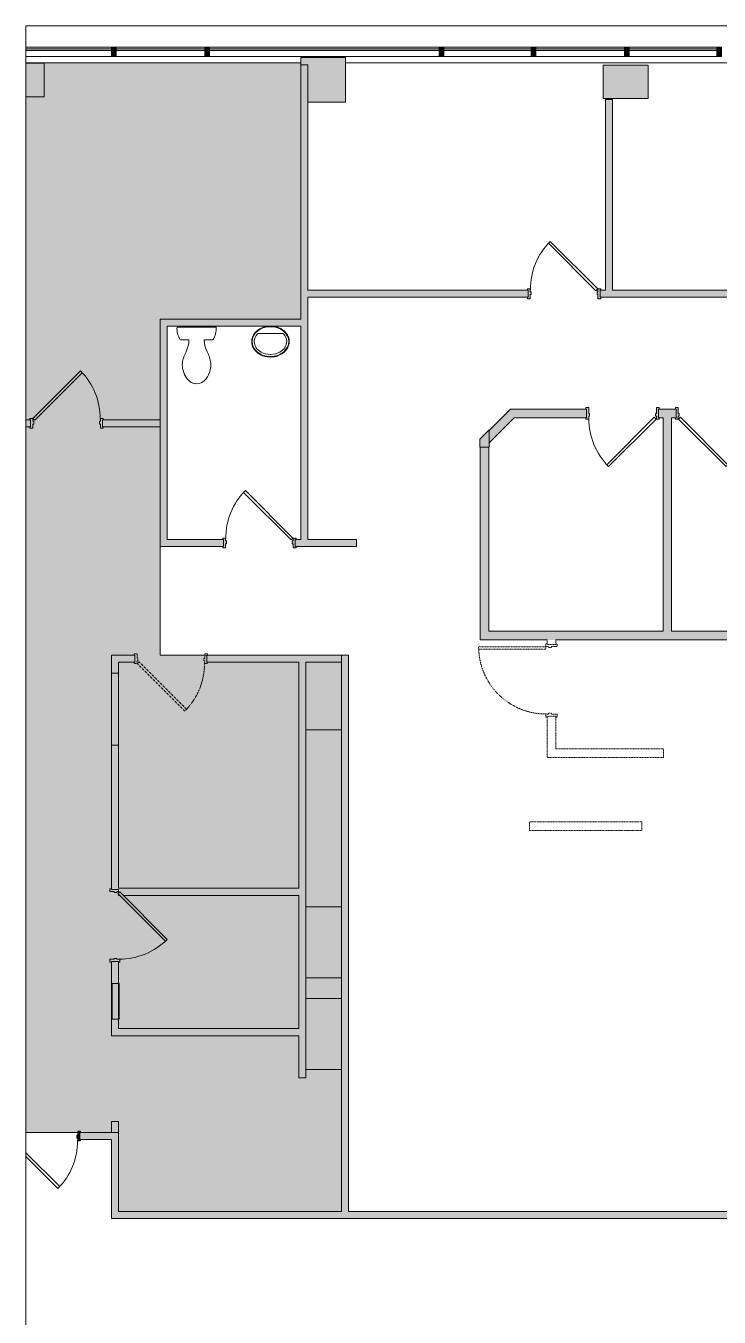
# Model space of a CAD drawing. Header units: inches. Extents: x 628 to 2949, y -226 to 2134.
# Drawn here: x 1470 to 1841, y 1442 to 2134 of the extents above; entities that cross this region are included whole.
import ezdxf

# ---------------------------------------------------------------- set-up
doc = ezdxf.new("R2010")
doc.units = ezdxf.units.IN
doc.header["$MEASUREMENT"] = 0
doc.linetypes.add('Demolished', pattern=[0.1875, 0.125, -0.0625])
for name, color, linetype, lineweight in [('A-COLS', 52, 'Continuous', 13), ('A-DETL-GENF', 92, 'Continuous', 9), ('A-DETL-MEDM', 33, 'Continuous', 20), ('A-DETL-THIN', 151, 'Continuous', 9), ('A-DOOR', 31, 'Continuous', 13), ('A-GLAZ-CURT', 52, 'Continuous', 13), ('A-GLAZ-CWMG', 51, 'Continuous', 13), ('A-WALL', 113, 'Continuous', 13), ('A-WALL-PATT', 111, 'Continuous', 13), ('I-WALL', 2, 'Continuous', 13), ('P-SANR-FIXT', 6, 'Demolished', 9)]:
    doc.layers.add(name, color=color, linetype=linetype, lineweight=lineweight)

# ---------------------------------------------------------------- blocks, each defined once
blk = doc.blocks.new('Door - Single - Solid Door-7733015-Level XX  DEMOLITION')
at = {"layer": 'A-DOOR'}
h = blk.add_hatch(color=10, dxfattribs=at)
h.paths.add_polyline_path([(23.62, 2.71), (22.12, 2.71), (22.12, 1.21), (21.62, 1.21), (21.62, -0.29), (22.12, -0.29), (22.12, -2.54), (23.62, -2.54), (23.62, -1.79), (23.24, -1.79), (23.24, 1.96), (23.62, 1.96), (23.62, 2.46)], flags=0)
h.paths.add_polyline_path([(-13.63, -0.29), (-13.63, 1.21), (-14.13, 1.21), (-14.13, 1.96), (-15.26, 1.96), (-15.26, -1.79), (-15.63, -1.79), (-15.63, -2.54), (-14.13, -2.54), (-14.13, -0.29)], flags=0)
at = {"layer": 'A-DOOR', "color": 8, "lineweight": 20}
for p, q in [((-14.01, 2.71), (11.45, 28.17)), ((11.45, 28.17), (12.42, 27.2)), ((12.42, 27.2), (-13.03, 1.74)), ((-14.13, 1.21), (-14.13, 1.96)), ((-13.63, 1.21), (-14.13, 1.21)), ((-13.03, 1.74), (-14.01, 2.71)), ((-13.63, -0.29), (-13.63, 1.21)), ((22.12, 1.21), (21.62, 1.21)), ((21.62, 1.21), (21.62, -0.29)), ((23.62, 2.71), (22.12, 2.71)), ((22.12, 2.71), (22.12, 1.21)), ((23.62, 1.96), (23.62, 2.71)), ((-15.63, -1.79), (-15.63, -2.54)), ((-15.63, -2.54), (-14.13, -2.54)), ((-14.13, -2.54), (-14.13, -0.29)), ((-14.13, -0.29), (-13.63, -0.29)), ((21.62, -0.29), (22.12, -0.29)), ((22.12, -0.29), (22.12, -2.54)), ((22.12, -2.54), (23.62, -2.54)), ((23.62, -2.54), (23.62, -1.79))]:
    blk.add_line(p, q, dxfattribs=at)
at = {"layer": 'A-DOOR', "lineweight": 9}
blk.add_arc((-14.01, 2.71), 36, 359.5, 45, dxfattribs=at)
blk = doc.blocks.new('Door - Single - Solid Door-7733018-Level XX  DEMOLITION')
at = {"layer": 'A-DOOR', "color": 250, "linetype": 'Demolished', "lineweight": 20}
for p, q in [((-15.63, 2.54), (-14.13, 2.54)), ((-15.63, 1.79), (-15.63, 2.54)), ((-14.13, 2.54), (-14.13, 0.29)), ((-14.13, 0.29), (-13.63, 0.29)), ((-13.63, 0.29), (-13.63, -1.21)), ((21.62, 0.29), (22.12, 0.29)), ((21.62, -1.21), (21.62, 0.29)), ((22.12, 2.54), (23.62, 2.54)), ((22.12, 0.29), (22.12, 2.54)), ((23.62, 2.54), (23.62, 1.79)), ((-15.63, -2.71), (-15.63, -1.96)), ((-14.13, -2.71), (-15.63, -2.71)), ((-14.13, -1.21), (-14.13, -2.71)), ((-13.63, -1.21), (-14.13, -1.21)), ((-13.03, -1.74), (-14.01, -2.71)), ((-14.01, -2.71), (11.45, -28.17)), ((12.42, -27.2), (-13.03, -1.74)), ((22.12, -1.21), (21.62, -1.21)), ((22.12, -2.71), (22.12, -1.21)), ((23.62, -2.71), (22.12, -2.71)), ((23.62, -1.96), (23.62, -2.71)), ((11.45, -28.17), (12.42, -27.2))]:
    blk.add_line(p, q, dxfattribs=at)
at = {"layer": 'A-DOOR', "color": 7, "linetype": 'Demolished', "lineweight": 9}
blk.add_arc((-14.01, -2.71), 36, 315, 0.5, dxfattribs=at)
blk = doc.blocks.new('Door - Single - Solid Door-V1-Level XX  DEMOLITION')
at = {"layer": 'A-DOOR'}
h = blk.add_hatch(color=10, dxfattribs=at)
h.paths.add_polyline_path([(23.24, -2.54), (23.62, -2.54), (23.62, -1.79), (23.24, -1.79), (23.24, 1.96), (23.62, 1.96), (23.62, 2.71), (22.12, 2.71), (22.12, 1.21), (21.62, 1.21), (21.62, -0.29), (22.12, -0.29), (22.12, -2.54)], flags=0)
h.paths.add_polyline_path([(-15.63, -2.54), (-14.13, -2.54), (-14.13, -0.29), (-13.63, -0.29), (-13.63, 1.21), (-14.13, 1.21), (-14.13, 2.71), (-15.63, 2.71), (-15.63, 1.96), (-15.26, 1.96), (-15.26, -1.79), (-15.63, -1.79)], flags=0)
at = {"layer": 'A-DOOR', "color": 8, "lineweight": 20}
for p, q in [((-14.01, 2.71), (11.45, 28.17)), ((11.45, 28.17), (12.42, 27.2)), ((12.42, 27.2), (-13.03, 1.74)), ((-15.63, 2.71), (-15.63, 1.96)), ((-14.13, 2.71), (-15.63, 2.71)), ((-14.13, 1.21), (-14.13, 2.71)), ((-13.63, 1.21), (-14.13, 1.21)), ((-13.03, 1.74), (-14.01, 2.71)), ((-13.63, -0.29), (-13.63, 1.21)), ((22.12, 1.21), (21.62, 1.21)), ((21.62, 1.21), (21.62, -0.29)), ((23.62, 2.71), (22.12, 2.71)), ((22.12, 2.71), (22.12, 1.21)), ((23.62, 1.96), (23.62, 2.71)), ((-15.63, -1.79), (-15.63, -2.54)), ((-15.63, -2.54), (-14.13, -2.54)), ((-14.13, -2.54), (-14.13, -0.29)), ((-14.13, -0.29), (-13.63, -0.29)), ((21.62, -0.29), (22.12, -0.29)), ((22.12, -0.29), (22.12, -2.54)), ((22.12, -2.54), (23.62, -2.54)), ((23.62, -2.54), (23.62, -1.79))]:
    blk.add_line(p, q, dxfattribs=at)
at = {"layer": 'A-DOOR', "lineweight": 9}
blk.add_arc((-14.01, 2.71), 36, 359.5, 45, dxfattribs=at)
blk = doc.blocks.new('Door - Single - Solid Door-7732912-Level XX  DEMOLITION')
at = {"layer": 'A-DOOR'}
h = blk.add_hatch(color=10, dxfattribs=at)
h.paths.add_polyline_path([(22.12, 2.54), (22.12, 0.29), (21.62, 0.29), (21.62, -1.21), (22.12, -1.21), (22.12, -2.71), (23.62, -2.71), (23.62, -1.96), (23.24, -1.96), (23.24, 1.79), (23.62, 1.79), (23.62, 2.54), (23.24, 2.54)], flags=0)
h.paths.add_polyline_path([(-14.68, 2.54), (-15.63, 2.54), (-15.63, 1.79), (-15.26, 1.79), (-15.26, -1.96), (-15.63, -1.96), (-15.63, -2.71), (-14.13, -2.71), (-14.13, -1.21), (-13.63, -1.21), (-13.63, 0.29), (-14.13, 0.29), (-14.13, 2.54)], flags=0)
at = {"layer": 'A-DOOR', "color": 8, "lineweight": 20}
for p, q in [((-15.63, 2.54), (-14.13, 2.54)), ((-15.63, 1.79), (-15.63, 2.54)), ((-14.13, 2.54), (-14.13, 0.29)), ((-14.13, 0.29), (-13.63, 0.29)), ((-13.63, 0.29), (-13.63, -1.21)), ((21.62, 0.29), (22.12, 0.29)), ((21.62, -1.21), (21.62, 0.29)), ((22.12, 2.54), (23.62, 2.54)), ((22.12, 0.29), (22.12, 2.54)), ((23.62, 2.54), (23.62, 1.79)), ((-15.63, -2.71), (-15.63, -1.96)), ((-14.13, -2.71), (-15.63, -2.71)), ((-14.13, -1.21), (-14.13, -2.71)), ((-13.63, -1.21), (-14.13, -1.21)), ((-13.03, -1.74), (-14.01, -2.71)), ((-14.01, -2.71), (11.45, -28.17)), ((12.42, -27.2), (-13.03, -1.74)), ((22.12, -1.21), (21.62, -1.21)), ((22.12, -2.71), (22.12, -1.21)), ((23.62, -2.71), (22.12, -2.71)), ((23.62, -1.96), (23.62, -2.71)), ((11.45, -28.17), (12.42, -27.2))]:
    blk.add_line(p, q, dxfattribs=at)
at = {"layer": 'A-DOOR', "lineweight": 9}
blk.add_arc((-14.01, -2.71), 36, 315, 0.5, dxfattribs=at)
blk = doc.blocks.new('Rectangular Column - 18_ x 24_-V3-Level XX  DEMOLITION')
at = {"layer": 'A-COLS', "lineweight": 9}
blk.add_hatch(color=7, dxfattribs=at).paths.add_polyline_path([(-2.16, 9), (-12, 9), (-12, -9), (-2.16, -9), (-2.16, -4.41)], flags=0)
at = {"layer": 'A-COLS', "color": 8, "lineweight": 20}
for p, q in [((-2.16, 9), (-12, 9)), ((-12, 9), (-12, -9)), ((-12, -9), (-2.16, -9))]:
    blk.add_line(p, q, dxfattribs=at)
blk = doc.blocks.new('System Panel - Glazed-7148732-Level XX  DEMOLITION')
at = {"layer": 'A-GLAZ-CURT', "lineweight": 9}
blk.add_hatch(color=7, dxfattribs=at).paths.add_polyline_path([(23.37, 0.75), (23.37, 1.75), (-22.49, 1.75), (-22.49, 0.75)], flags=0)
at = {"layer": 'A-GLAZ-CURT', "color": 8, "lineweight": 20}
for p, q in [((23.37, 1.75), (-22.49, 1.75)), ((-22.49, 0.75), (23.37, 0.75)), ((23.37, 0.75), (23.37, 1.75))]:
    blk.add_line(p, q, dxfattribs=at)
blk = doc.blocks.new('System Panel - Glazed-7148733-Level XX  DEMOLITION')
at = {"layer": 'A-GLAZ-CURT', "lineweight": 9}
blk.add_hatch(color=7, dxfattribs=at).paths.add_polyline_path([(23.75, 0.75), (23.75, 1.75), (-23.75, 1.75), (-23.75, 0.75)], flags=0)
at = {"layer": 'A-GLAZ-CURT', "color": 8, "lineweight": 20}
for p, q in [((23.75, 1.75), (-23.75, 1.75)), ((-23.75, 1.75), (-23.75, 0.75)), ((-23.75, 0.75), (23.75, 0.75)), ((23.75, 0.75), (23.75, 1.75))]:
    blk.add_line(p, q, dxfattribs=at)
blk = doc.blocks.new('System Panel - Glazed-7148731-Level XX  DEMOLITION')
at = {"layer": 'A-GLAZ-CURT', "lineweight": 9}
blk.add_hatch(color=7, dxfattribs=at).paths.add_polyline_path([(11.35, 0.75), (61.5, 0.75), (61.5, 1.75), (-61.5, 1.75), (-61.5, 0.75), (-8.9, 0.75)], flags=0)
at = {"layer": 'A-GLAZ-CURT', "color": 8, "lineweight": 20}
for p, q in [((61.5, 1.75), (-61.5, 1.75)), ((-61.5, 1.75), (-61.5, 0.75)), ((-61.5, 0.75), (61.5, 0.75)), ((61.5, 0.75), (61.5, 1.75))]:
    blk.add_line(p, q, dxfattribs=at)
blk = doc.blocks.new('System Panel - Glazed-V4-Level XX  DEMOLITION')
at = {"layer": 'A-GLAZ-CURT', "lineweight": 9}
blk.add_hatch(color=7, dxfattribs=at).paths.add_polyline_path([(23.375, 0.75), (23.375, 1.75), (-23.375, 1.75), (-23.375, 0.75)], flags=0)
at = {"layer": 'A-GLAZ-CURT', "color": 8, "lineweight": 20}
for p, q in [((23.375, 1.75), (-23.375, 1.75)), ((-23.375, 1.75), (-23.375, 0.75)), ((-23.375, 0.75), (23.375, 0.75)), ((23.375, 0.75), (23.375, 1.75))]:
    blk.add_line(p, q, dxfattribs=at)
blk = doc.blocks.new('System Panel - Glazed-7148729-Level XX  DEMOLITION')
at = {"layer": 'A-GLAZ-CURT', "lineweight": 9}
blk.add_hatch(color=7, dxfattribs=at).paths.add_polyline_path([(23.5, 0.75), (23.5, 1.75), (-23.5, 1.75), (-23.5, 0.75)], flags=0)
at = {"layer": 'A-GLAZ-CURT', "color": 8, "lineweight": 20}
for p, q in [((23.5, 1.75), (-23.5, 1.75)), ((-23.5, 1.75), (-23.5, 0.75)), ((-23.5, 0.75), (23.5, 0.75)), ((23.5, 0.75), (23.5, 1.75))]:
    blk.add_line(p, q, dxfattribs=at)
blk = doc.blocks.new('Rectangular Mullion - 2_5_ x 5_ rectangular-7148713-Level XX  DEMOLITION')
at = {"layer": 'A-GLAZ-CWMG', "lineweight": 9}
blk.add_hatch(color=7, dxfattribs=at).paths.add_polyline_path([(-1.25, 2.5), (1.25, 2.5), (1.25, -2.5), (-1.25, -2.5), (-1.25, -0.75)], flags=0)
at = {"layer": 'A-GLAZ-CWMG', "color": 8, "lineweight": 20}
for p, q in [((-1.25, 2.5), (1.25, 2.5)), ((-1.25, -2.5), (-1.25, 2.5)), ((1.25, 2.5), (1.25, -2.5)), ((1.25, -2.5), (-1.25, -2.5))]:
    blk.add_line(p, q, dxfattribs=at)
blk = doc.blocks.new('Rectangular Mullion - 2_5_ x 5_ rectangular-7148717-Level XX  DEMOLITION')
at = {"layer": 'A-GLAZ-CWMG', "lineweight": 9}
for p, q in [((1129.55, 2122.36), (1083.68, 2122.36)), ((1129.55, 2117.36), (1083.68, 2117.36))]:
    blk.add_line(p, q, dxfattribs=at)
blk = doc.blocks.new('Rectangular Mullion - 2_5_ x 5_ rectangular-7148718-Level XX  DEMOLITION')
at = {"layer": 'A-GLAZ-CWMG', "lineweight": 9}
for p, q in [((1179.55, 2122.36), (1132.05, 2122.36)), ((1179.55, 2117.36), (1132.05, 2117.36))]:
    blk.add_line(p, q, dxfattribs=at)
blk = doc.blocks.new('Rectangular Mullion - 2_5_ x 5_ rectangular-7148716-Level XX  DEMOLITION')
at = {"layer": 'A-GLAZ-CWMG', "lineweight": 9}
for p, q in [((1305.05, 2122.36), (1182.05, 2122.36)), ((1305.05, 2117.36), (1182.05, 2117.36))]:
    blk.add_line(p, q, dxfattribs=at)
blk = doc.blocks.new('Rectangular Mullion - 2_5_ x 5_ rectangular-V5-Level XX  DEMOLITION')
at = {"layer": 'A-GLAZ-CWMG', "lineweight": 9}
for p, q in [((1354.3, 2122.36), (1307.55, 2122.36)), ((1354.3, 2117.36), (1307.55, 2117.36))]:
    blk.add_line(p, q, dxfattribs=at)
blk = doc.blocks.new('Rectangular Mullion - 2_5_ x 5_ rectangular-7148714-Level XX  DEMOLITION')
at = {"layer": 'A-GLAZ-CWMG', "lineweight": 9}
for p, q in [((1453.8, 2122.36), (1406.8, 2122.36)), ((1453.8, 2117.36), (1406.8, 2117.36))]:
    blk.add_line(p, q, dxfattribs=at)
blk = doc.blocks.new('Door - Single - Solid Door-7733027-Level XX  DEMOLITION')
at = {"layer": 'A-DOOR'}
blk.add_hatch(color=10, dxfattribs=at).paths.add_polyline_path([(22.12, -2.71), (23.62, -2.71), (23.62, -1.96), (23.24, -1.96), (23.24, 1.79), (23.62, 1.79), (23.62, 2.54), (22.12, 2.54), (22.12, 0.29), (21.62, 0.29), (21.62, -1.21), (22.12, -1.21), (22.12, -1.96)], flags=0)
at = {"layer": 'A-DOOR', "color": 8, "lineweight": 20}
for p, q in [((21.62, 0.29), (22.12, 0.29)), ((21.62, -1.21), (21.62, 0.29)), ((22.12, 2.54), (23.62, 2.54)), ((22.12, 0.29), (22.12, 2.54)), ((23.62, 2.54), (23.62, 1.79)), ((22.12, -1.21), (21.62, -1.21)), ((22.12, -2.71), (22.12, -1.21)), ((23.62, -2.71), (22.12, -2.71)), ((23.62, -1.96), (23.62, -2.71)), ((12.42, -27.2), (-5.72, -9.05)), ((-5.72, -11), (11.45, -28.17)), ((11.45, -28.17), (12.42, -27.2))]:
    blk.add_line(p, q, dxfattribs=at)
at = {"layer": 'A-DOOR', "lineweight": 9}
blk.add_arc((-14.01, -2.71), 36, 315, 0.5, dxfattribs=at)
blk = doc.blocks.new('Door - Single - Solid Door-7732915-Level XX  DEMOLITION')
at = {"layer": 'A-DOOR'}
h = blk.add_hatch(color=10, dxfattribs=at)
h.paths.add_polyline_path([(-15.63, 3.15), (-15.63, 2.4), (-15.26, 2.4), (-15.26, -2.22), (-15.63, -2.22), (-15.63, -2.97), (-14.13, -2.97), (-14.13, 0.15), (-13.63, 0.15), (-13.63, 1.65), (-14.13, 1.65), (-14.13, 3.15), (-15.26, 3.15)], flags=0)
h.paths.add_polyline_path([(23.24, 3.15), (22.12, 3.15), (22.12, 1.65), (21.62, 1.65), (21.62, 0.15), (22.12, 0.15), (22.12, -2.97), (23.62, -2.97), (23.62, -2.22), (23.24, -2.22), (23.24, 2.4), (23.62, 2.4), (23.62, 3.15)], flags=0)
at = {"layer": 'A-DOOR', "color": 8, "lineweight": 20}
for p, q in [((-14.01, 3.15), (11.45, 28.61)), ((11.45, 28.61), (12.42, 27.63)), ((12.42, 27.63), (-13.03, 2.18)), ((-15.63, 3.15), (-15.63, 2.4)), ((-14.13, 3.15), (-15.63, 3.15)), ((-14.13, 1.65), (-14.13, 3.15)), ((-13.63, 1.65), (-14.13, 1.65)), ((-14.13, -2.97), (-14.13, 0.15)), ((-14.13, 0.15), (-13.63, 0.15)), ((-13.03, 2.18), (-14.01, 3.15)), ((-13.63, 0.15), (-13.63, 1.65)), ((22.12, 1.65), (21.62, 1.65)), ((21.62, 1.65), (21.62, 0.15)), ((21.62, 0.15), (22.12, 0.15)), ((23.62, 3.15), (22.12, 3.15)), ((22.12, 3.15), (22.12, 1.65)), ((22.12, 0.15), (22.12, -2.97)), ((23.62, 2.4), (23.62, 3.15)), ((-15.63, -2.22), (-15.63, -2.97)), ((-15.63, -2.97), (-14.13, -2.97)), ((22.12, -2.97), (23.62, -2.97)), ((23.62, -2.97), (23.62, -2.22))]:
    blk.add_line(p, q, dxfattribs=at)
at = {"layer": 'A-DOOR', "lineweight": 9}
blk.add_arc((-14.01, 3.15), 36, 359.5, 45, dxfattribs=at)
blk = doc.blocks.new('Door - Single - Solid Door-7732918-Level XX  DEMOLITION')
at = {"layer": 'A-DOOR'}
h = blk.add_hatch(color=10, dxfattribs=at)
h.paths.add_polyline_path([(-15.63, -3.15), (-14.13, -3.15), (-14.13, -1.65), (-13.63, -1.65), (-13.63, -0.15), (-14.13, -0.15), (-14.13, 2.97), (-15.63, 2.97), (-15.63, 2.22), (-15.26, 2.22), (-15.26, -2.4), (-15.63, -2.4)], flags=0)
h.paths.add_polyline_path([(22.12, -3.15), (23.62, -3.15), (23.62, -2.4), (23.24, -2.4), (23.24, 2.22), (23.62, 2.22), (23.6, 2.97), (22.12, 2.97), (22.12, -0.15), (21.62, -0.15), (21.62, -1.65), (22.12, -1.65), (22.12, -2.4)], flags=0)
at = {"layer": 'A-DOOR', "color": 8, "lineweight": 20}
for p, q in [((-15.63, 2.97), (-14.13, 2.97)), ((-15.63, 2.22), (-15.63, 2.97)), ((-14.13, 2.97), (-14.13, -0.15)), ((22.12, 2.97), (23.62, 2.97)), ((22.12, -0.15), (22.12, 2.97)), ((23.62, 2.97), (23.62, 2.22)), ((-15.63, -3.15), (-15.63, -2.4)), ((-14.13, -3.15), (-15.63, -3.15)), ((-14.13, -0.15), (-13.63, -0.15)), ((-14.13, -1.65), (-14.13, -3.15)), ((-13.63, -1.65), (-14.13, -1.65)), ((-13.03, -2.18), (-14.01, -3.15)), ((-14.01, -3.15), (11.45, -28.61)), ((-13.63, -0.15), (-13.63, -1.65)), ((12.42, -27.63), (-13.03, -2.18)), ((21.62, -0.15), (22.12, -0.15)), ((21.62, -1.65), (21.62, -0.15)), ((22.12, -1.65), (21.62, -1.65)), ((22.12, -3.15), (22.12, -1.65)), ((23.62, -3.15), (22.12, -3.15)), ((23.62, -2.4), (23.62, -3.15)), ((11.45, -28.61), (12.42, -27.63))]:
    blk.add_line(p, q, dxfattribs=at)
at = {"layer": 'A-DOOR', "lineweight": 9}
blk.add_arc((-14.01, -3.15), 36, 315, 0.5, dxfattribs=at)
blk = doc.blocks.new('Door - Single - Solid Door-7174110-Level XX  DEMOLITION')
at = {"layer": 'A-DOOR', "color": 250, "linetype": 'Demolished', "lineweight": 20}
for p, q in [((-15.63, 2.97), (-14.13, 2.97)), ((-15.63, 2.22), (-15.63, 2.97)), ((-14.13, 2.97), (-14.13, -0.15)), ((22.12, 2.97), (23.62, 2.97)), ((22.12, -0.15), (22.12, 2.97)), ((23.62, 2.97), (23.62, 2.22)), ((-15.63, -3.15), (-15.63, -2.4)), ((-14.13, -3.15), (-15.63, -3.15)), ((-14.13, -0.15), (-13.63, -0.15)), ((-14.13, -1.65), (-14.13, -3.15)), ((-13.63, -1.65), (-14.13, -1.65)), ((-12.63, -3.15), (-14.01, -3.15)), ((-14.01, -3.15), (-14.01, -39.15)), ((-13.63, -0.15), (-13.63, -1.65)), ((-12.63, -39.15), (-12.63, -3.15)), ((21.62, -0.15), (22.12, -0.15)), ((21.62, -1.65), (21.62, -0.15)), ((22.12, -1.65), (21.62, -1.65)), ((22.12, -3.15), (22.12, -1.65)), ((23.62, -3.15), (22.12, -3.15)), ((23.62, -2.4), (23.62, -3.15)), ((-14.01, -39.15), (-12.63, -39.15))]:
    blk.add_line(p, q, dxfattribs=at)
at = {"layer": 'A-DOOR', "color": 7, "linetype": 'Demolished', "lineweight": 9}
blk.add_arc((-14.01, -3.15), 36, 270, 0.5, dxfattribs=at)
blk = doc.blocks.new('P-Toilet-Floor-3D - Floor Mount-7197399-Level XX  DEMOLITION')
at = {"layer": 'P-SANR-FIXT', "linetype": 'Continuous'}
for p, q in [((10.46, -1.47), (-10.46, -1.47)), ((-8.7, -8.31), (-4.13, -8.31)), ((4.13, -8.31), (8.7, -8.31))]:
    blk.add_line(p, q, dxfattribs=at)
for centre, radius, start, end in [((0.69, -2.25), 11.19, 176.00116, 212.85269), ((-0.69, -2.25), 11.19, 327.14731, 3.99884), ((-17.85, -8.46), 13.72, 332.99968, 0.60885), ((17.85, -8.46), 13.72, 179.39115, 207.00032), ((9.41, -22.94), 17.16, 151.23973, 172.78673), ((-9.41, -22.94), 17.16, 7.21327, 28.76027), ((0.88, -21.86), 8.56, 172.78673, 198.89364), ((2.68, -22.72), 10.08, 190.91567, 219.93192), ((-2.68, -22.72), 10.08, 320.06808, 349.08433), ((-0.88, -21.86), 8.56, 341.10636, 7.21327), ((0.18, -25.42), 6.45, 215.83775, 268.40306), ((-0.18, -25.42), 6.45, 271.59694, 324.16225)]:
    blk.add_arc(centre, radius, start, end, dxfattribs=at)
blk = doc.blocks.new('P-Lavatory-Circular - LAVATORY-V8-Level XX  DEMOLITION')
at = {"layer": 'P-SANR-FIXT', "linetype": 'Continuous'}
for p, q in [((-6.55, 4.28), (-6.11, 4.28)), ((-6.11, 4.28), (-6.55, 4.28)), ((-6.11, 4.28), (-4.65, 4.27)), ((-4.65, 4.27), (-6.11, 4.28)), ((-4.65, 4.27), (-3.38, 4.27)), ((-3.38, 4.27), (-4.65, 4.27)), ((-3.38, 4.27), (-2.55, 4.27)), ((-2.55, 4.27), (-3.38, 4.27)), ((-2.55, 4.27), (0.05, 4.27)), ((0.05, 4.27), (-2.55, 4.27)), ((0.05, 4.27), (1.38, 4.27)), ((1.38, 4.27), (0.05, 4.27)), ((1.38, 4.27), (2.13, 4.27)), ((2.13, 4.27), (1.38, 4.27)), ((2.13, 4.27), (3.6, 4.27)), ((3.6, 4.27), (2.13, 4.27)), ((3.6, 4.27), (4.3, 4.27)), ((4.3, 4.27), (3.6, 4.27)), ((4.3, 4.27), (4.92, 4.27)), ((4.92, 4.27), (4.3, 4.27)), ((4.92, 4.27), (5.55, 4.28)), ((5.55, 4.28), (4.92, 4.27)), ((5.55, 4.28), (5.64, 4.28)), ((5.64, 4.28), (5.55, 4.28)), ((5.64, 4.28), (5.69, 4.28)), ((5.69, 4.28), (5.64, 4.28)), ((5.69, 4.28), (6.3, 4.28)), ((6.3, 4.28), (5.69, 4.28)), ((6.3, 4.28), (6.45, 4.28)), ((6.45, 4.28), (6.3, 4.28)), ((6.45, 4.28), (6.55, 4.28)), ((6.55, 4.28), (6.45, 4.28)), ((0.13, -6.89), (-0.13, -6.89)), ((-0.13, -6.89), (0.13, -6.89))]:
    blk.add_line(p, q, dxfattribs=at)
for centre, radius, start, end in [((-2.73, -0.08), 5.97, 135.09827, 178.30656), ((-2.73, -0.08), 5.97, 135.09807, 178.30671), ((-2.24, 0.23), 6.45, 181.27446, 245.20652), ((-2.24, 0.23), 6.45, 181.2743, 245.20662), ((-6.56, 3.68), 0.604, 89.78568, 131.77689), ((-6.56, 3.68), 0.604, 89.78712, 131.7784), ((2.24, 0.23), 6.45, 294.79348, 358.72554), ((2.24, 0.23), 6.45, 294.79348, 358.72555), ((6.56, 3.68), 0.604, 48.22311, 90.21432), ((6.56, 3.68), 0.604, 48.22306, 90.2145), ((2.73, -0.08), 5.97, 1.69344, 44.90173), ((2.73, -0.08), 5.97, 1.69343, 44.90173), ((-0.13, 2.98), 9.86, 240.71504, 269.98694), ((-0.13, 2.98), 9.86, 240.71498, 269.98698), ((0.13, 2.98), 9.86, 270.01306, 299.28496), ((0.13, 2.98), 9.86, 270.01306, 299.28496)]:
    blk.add_arc(centre, radius, start, end, dxfattribs=at)
blk.add_ellipse((0, 0), major_axis=(9.81, 0), ratio=0.814875, dxfattribs=at)
for points in [[(10.06, 0), (10.06, 0.3), (10.02, 0.87), (9.89, 1.58), (9.72, 2.14), (9.57, 2.56), (9.4, 2.96), (9.2, 3.36), (8.97, 3.75), (8.72, 4.13), (8.44, 4.5), (8.14, 4.86), (7.82, 5.2), (7.48, 5.53), (7.12, 5.84), (6.74, 6.14), (6.34, 6.42), (5.92, 6.68), (5.48, 6.93), (5.03, 7.15), (4.57, 7.36), (4.09, 7.55), (3.61, 7.71), (3.11, 7.86), (2.61, 7.98), (2.09, 8.08), (1.57, 8.16), (1.05, 8.22), (0.53, 8.25), (0, 8.26), (-0.53, 8.25), (-1.03, 8.22), (-1.51, 8.17), (-2.11, 8.08), (-2.72, 7.96), (-3.3, 7.8), (-3.87, 7.63), (-4.58, 7.37), (-5.37, 7), (-6.01, 6.63), (-6.49, 6.32), (-6.95, 5.98), (-7.49, 5.53), (-7.98, 5.04), (-8.33, 4.64), (-8.67, 4.21), (-9.04, 3.66), (-9.41, 2.97), (-9.7, 2.24), (-9.91, 1.51), (-10.03, 0.77), (-10.06, 0.26), (-10.06, 0)], [(-10.06, 0), (-10.06, -0.29), (-10.02, -0.87), (-9.89, -1.57), (-9.72, -2.13), (-9.57, -2.55), (-9.4, -2.96), (-9.2, -3.35), (-8.97, -3.74), (-8.72, -4.12), (-8.44, -4.49), (-8.14, -4.85), (-7.82, -5.19), (-7.48, -5.52), (-7.12, -5.84), (-6.74, -6.13), (-6.34, -6.41), (-5.92, -6.68), (-5.48, -6.92), (-5.03, -7.15), (-4.57, -7.35), (-4.09, -7.54), (-3.61, -7.71), (-3.11, -7.85), (-2.61, -7.97), (-2.09, -8.07), (-1.57, -8.15), (-1.05, -8.21), (-0.53, -8.24), (0, -8.25), (0.53, -8.24), (1.03, -8.21), (1.51, -8.16), (2.12, -8.07), (2.72, -7.95), (3.3, -7.8), (3.87, -7.62), (4.58, -7.36), (5.37, -6.99), (6.01, -6.62), (6.49, -6.31), (6.95, -5.98), (7.49, -5.53), (7.98, -5.04), (8.33, -4.63), (8.67, -4.2), (9.04, -3.65), (9.41, -2.96), (9.7, -2.24), (9.91, -1.5), (10.03, -0.76), (10.06, -0.25), (10.06, 0)]]:
    blk.add_open_spline(points, degree=3, knots=[0, 0, 0, 0, 0.033333, 0.066667, 0.083333, 0.1, 0.116667, 0.133333, 0.15, 0.166667, 0.183333, 0.2, 0.216667, 0.233333, 0.25, 0.266667, 0.283333, 0.3, 0.316667, 0.333333, 0.35, 0.366667, 0.383333, 0.4, 0.416667, 0.433333, 0.45, 0.466667, 0.483333, 0.5, 0.516667, 0.533333, 0.547917, 0.5625, 0.591667, 0.60625, 0.620833, 0.65, 0.679167, 0.708333, 0.722917, 0.7375, 0.766667, 0.795833, 0.810417, 0.825, 0.854167, 0.883333, 0.9125, 0.941667, 0.970833, 1, 1, 1, 1], dxfattribs=at)
blk = doc.blocks.new('Break Line1 - Break Line 2-7655819-Level XX  DEMOLITION')
at = {"layer": 'A-DETL-MEDM'}
blk.add_line((1.5, 0), (1199.4, 0), dxfattribs=at)

msp = doc.modelspace()

# ---------------------------------------------------------------- hatches: boundary and pattern name
at = {"layer": 'A-COLS'}
msp.add_hatch(color=250, dxfattribs=at).paths.add_polyline_path([(1802.85, 2094.86), (1802.85, 2112.86), (1778.85, 2112.86), (1778.85, 2094.86)], flags=0)
at = {"layer": 'A-DETL-GENF'}
h = msp.add_hatch(color=9, dxfattribs=at)
h.paths.add_polyline_path([(1622.23, 1499.04), (1638.55, 1499.04), (1638.55, 1575.02), (1619.49, 1575.02), (1619.49, 1570.5), (1615.74, 1570.5), (1615.74, 1593.15), (1515.37, 1593.15), (1515.37, 1632.54), (1514.62, 1632.54), (1514.62, 1634.04), (1516.87, 1634.04), (1516.87, 1634.54), (1518.37, 1634.54), (1518.37, 1634.04), (1519.87, 1634.04), (1519.87, 1632.54), (1519.12, 1632.54), (1519.14, 1621.02), (1519.62, 1621.02), (1519.62, 1602.02), (1519.12, 1602.02), (1519.14, 1596.9), (1615.74, 1596.9), (1615.74, 1668.29), (1521.74, 1668.29), (1519.87, 1670.17), (1519.12, 1669.42), (1519.12, 1670.29), (1518.37, 1670.29), (1518.37, 1669.79), (1516.87, 1669.79), (1516.87, 1670.29), (1514.62, 1670.29), (1514.62, 1671.79), (1515.37, 1671.79), (1515.37, 1748.74), (1519.12, 1748.74), (1519.14, 1672.04), (1615.74, 1672.04), (1615.74, 1793.11), (1566.49, 1793.11), (1566.49, 1796.86), (1541.52, 1796.86), (1541.52, 1919.11), (1511.02, 1919.11), (1511.02, 1918.36), (1509.52, 1918.36), (1509.52, 1920.61), (1509.02, 1920.61), (1509.02, 1922.11), (1509.52, 1922.11), (1509.52, 1923.61), (1511.02, 1923.61), (1511.02, 1922.86), (1541.52, 1922.86), (1541.52, 1976.84), (1616.77, 1976.84), (1616.77, 2113.98), (1469.55, 2113.98), (1469.55, 2113.92), (1479.39, 2113.92), (1479.39, 2095.92), (1469.55, 2095.92), (1469.55, 1922.86), (1471.77, 1922.86), (1471.77, 1923.61), (1473.27, 1923.61), (1473.27, 1922.11), (1473.77, 1922.11), (1473.77, 1920.61), (1473.27, 1920.61), (1473.27, 1918.36), (1471.77, 1918.36), (1471.77, 1919.11), (1469.55, 1919.11), (1469.55, 1541.3), (1497.39, 1541.3), (1497.39, 1542.05), (1498.89, 1542.05), (1498.89, 1541.3), (1515.39, 1541.3), (1515.39, 1547.15), (1519.14, 1547.15), (1519.14, 1499.04), (1619.49, 1499.04)], flags=0)
h.paths.add_polyline_path([(1619.49, 1613.02), (1638.55, 1613.02), (1638.55, 1624.17), (1619.49, 1624.17)], flags=0)
h.paths.add_polyline_path([(1619.49, 1662.17), (1638.55, 1662.17), (1638.55, 1756.99), (1619.49, 1756.99), (1619.49, 1668.29)], flags=0)
h.paths.add_polyline_path([(1519.12, 1668.29), (1519.14, 1668.94), (1519.8, 1668.29), (1519.14, 1668.29)], flags=0)
h.paths.add_polyline_path([(1519.12, 1787.24), (1515.37, 1787.24), (1515.37, 1796.86), (1527.99, 1796.86), (1527.99, 1793.11), (1519.12, 1793.11), (1519.12, 1792.11)], flags=0)
msp.add_hatch(color=7, dxfattribs=at).paths.add_polyline_path([(1717.36, 1908.2), (1717.7, 1908.2), (1717.7, 1917.6), (1712.65, 1912.56), (1712.65, 1908.2), (1712.84, 1908.2)], flags=0)
at = {"layer": 'A-WALL'}
for points in [[(1640.77, 2092.92), (1640.77, 2116.92), (1616.77, 2116.92), (1616.77, 2112.92), (1620.52, 2112.92), (1620.52, 2092.92)], [(1638.55, 1756.99), (1638.55, 1793.11), (1619.49, 1793.11), (1619.49, 1756.99)], [(1638.55, 1624.17), (1638.55, 1662.17), (1619.49, 1662.17), (1619.49, 1624.17)], [(1638.55, 1575.02), (1638.55, 1613.02), (1619.49, 1613.02), (1619.49, 1575.02)]]:
    msp.add_hatch(color=250, dxfattribs=at).paths.add_polyline_path(points, flags=0)
at = {"layer": 'A-WALL-PATT', "lineweight": 9}
for points in [[(1620.52, 1858.84), (1620.52, 2112.92), (1616.77, 2112.92), (1616.77, 1858.84)], [(1783.73, 1992.24), (1783.73, 2094.42), (1779.98, 2094.42), (1779.98, 1992.24)], [(1541.52, 1855.09), (1545.27, 1855.09), (1545.27, 1976.84), (1541.52, 1976.84), (1541.52, 1858.84)], [(1616.77, 1973.09), (1616.77, 1976.84), (1545.27, 1976.84), (1545.27, 1973.09), (1599.91, 1973.09)], [(1717.7, 1910.66), (1735.7, 1928.67), (1729.16, 1928.67), (1717.7, 1917.21), (1717.7, 1911.61)], [(1815.46, 1809.7), (1815.46, 1924.05), (1810.84, 1924.05), (1810.84, 1809.7)], [(1712.84, 1809.7), (1717.46, 1809.7), (1717.46, 1908.2), (1712.84, 1908.2), (1712.84, 1811.11)], [(1888.78, 1805.08), (1910.81, 1805.08), (1910.81, 1809.7), (1712.84, 1809.7), (1712.84, 1805.08), (1844.71, 1805.08)], [(1619.49, 1570.5), (1619.49, 1793.11), (1615.74, 1793.11), (1615.74, 1570.5)], [(1642.3, 1499.04), (1642.3, 1796.86), (1638.55, 1796.86), (1638.55, 1499.04)], [(1519.62, 1602.02), (1519.62, 1621.02), (1519.12, 1621.02), (1519.12, 1602.02)], [(1615.74, 1593.15), (1615.74, 1596.9), (1519.12, 1596.9), (1519.12, 1593.15), (1550.95, 1593.15)], [(1515.39, 1495.29), (1519.14, 1495.29), (1519.14, 1547.15), (1515.39, 1547.15), (1515.39, 1499.04)], [(1515.39, 1537.55), (1515.39, 1541.3), (1498.52, 1541.3), (1498.52, 1537.55)]]:
    msp.add_hatch(color=7, dxfattribs=at).paths.add_polyline_path(points, flags=0)
h = msp.add_hatch(color=7, dxfattribs=at)
h.paths.add_polyline_path([(1900.98, 1988.49), (1901.64, 1988.49), (1901.64, 1992.24), (1892.85, 1992.24), (1892.85, 1988.49), (1897.23, 1988.49)], flags=0)
h.paths.add_polyline_path([(1779.98, 1988.49), (1854.35, 1988.49), (1854.35, 1992.24), (1777.1, 1992.24), (1777.1, 1988.49)], flags=0)
h.paths.add_polyline_path([(1648.87, 1988.49), (1738.6, 1988.49), (1738.6, 1992.24), (1620.52, 1992.24), (1620.52, 1988.49)], flags=0)
h = msp.add_hatch(color=7, dxfattribs=at)
h.paths.add_polyline_path([(1541.52, 1919.11), (1541.52, 1922.86), (1510.64, 1922.86), (1510.64, 1919.11)], flags=0)
h.paths.add_polyline_path([(1472.14, 1919.11), (1472.14, 1922.86), (1469.55, 1922.86), (1469.55, 1919.11)], flags=0)
h = msp.add_hatch(color=7, dxfattribs=at)
h.paths.add_polyline_path([(1856.4, 1924.05), (1915.43, 1924.05), (1915.43, 1928.67), (1856.4, 1928.67), (1856.4, 1926)], flags=0)
h.paths.add_polyline_path([(1808.4, 1924.05), (1817.9, 1924.05), (1817.9, 1928.67), (1808.4, 1928.67), (1808.4, 1926)], flags=0)
h.paths.add_polyline_path([(1731.08, 1924.05), (1769.9, 1924.05), (1769.9, 1928.67), (1735.7, 1928.67), (1733.03, 1926)], flags=0)
h = msp.add_hatch(color=7, dxfattribs=at)
h.paths.add_polyline_path([(1620.52, 1855.09), (1646.64, 1855.09), (1646.64, 1858.84), (1613.89, 1858.84), (1613.89, 1855.09), (1616.77, 1855.09)], flags=0)
h.paths.add_polyline_path([(1550.95, 1855.09), (1575.39, 1855.09), (1575.39, 1858.84), (1545.27, 1858.84), (1545.27, 1855.09)], flags=0)
h = msp.add_hatch(color=7, dxfattribs=at)
h.paths.add_polyline_path([(1527.99, 1793.11), (1527.99, 1796.86), (1515.37, 1796.86), (1515.37, 1793.11), (1519.12, 1793.11)], flags=0)
h.paths.add_polyline_path([(1615.74, 1793.11), (1638.55, 1793.11), (1638.55, 1796.86), (1566.49, 1796.86), (1566.49, 1793.11)], flags=0)
h = msp.add_hatch(color=7, dxfattribs=at)
h.paths.add_polyline_path([(1515.37, 1593.15), (1519.12, 1593.15), (1519.12, 1632.92), (1515.37, 1632.92)], flags=0)
h.paths.add_polyline_path([(1516.87, 1671.42), (1519.12, 1671.42), (1519.12, 1748.74), (1515.37, 1748.74), (1515.37, 1671.42)], flags=0)
h.paths.add_polyline_path([(1519.12, 1787.24), (1519.12, 1793.11), (1515.37, 1793.11), (1515.37, 1787.24)], flags=0)
h = msp.add_hatch(color=7, dxfattribs=at)
h.paths.add_polyline_path([(1615.74, 1668.29), (1615.74, 1672.04), (1519.12, 1672.04), (1519.12, 1669.42), (1519.87, 1670.17), (1521.74, 1668.29), (1550.95, 1668.29)], flags=0)
h.paths.add_polyline_path([(1519.8, 1668.29), (1519.12, 1668.97), (1519.12, 1668.29)], flags=0)
h = msp.add_hatch(color=7, dxfattribs=at)
h.paths.add_polyline_path([(1901.17, 1495.29), (1901.17, 1499.04), (1519.14, 1499.04), (1519.14, 1495.29), (1859.27, 1495.29)], flags=0)
h.paths.add_polyline_path([(1942.12, 1495.29), (1942.12, 1499.04), (1939.67, 1499.04), (1939.67, 1495.29)], flags=0)

# ---------------------------------------------------------------- linework, layer by layer
at = {"layer": 'A-COLS', "color": 8, "lineweight": 20}
for p, q in [((1802.85, 2112.86), (1778.85, 2112.86)), ((1778.85, 2112.86), (1778.85, 2094.86)), ((1802.85, 2094.86), (1802.85, 2112.86)), ((1778.85, 2094.86), (1802.85, 2094.86))]:
    msp.add_line(p, q, dxfattribs=at)
at = {"layer": 'A-DETL-THIN'}
for p, q in [((1616.77, 2113.98), (1469.55, 2113.98)), ((1616.77, 1976.84), (1616.77, 2113.98)), ((1541.52, 1796.86), (1541.52, 1976.84)), ((1541.52, 1976.84), (1616.77, 1976.84)), ((1717.7, 1917.6), (1712.65, 1912.56)), ((1717.7, 1908.2), (1717.7, 1917.6)), ((1712.65, 1912.56), (1712.65, 1908.2)), ((1712.65, 1908.2), (1717.7, 1908.2)), ((1638.55, 1796.86), (1541.52, 1796.86)), ((1638.55, 1499.04), (1638.55, 1796.86)), ((1469.55, 1541.3), (1519.14, 1541.3)), ((1519.14, 1541.3), (1519.14, 1499.04)), ((1519.14, 1499.04), (1638.55, 1499.04))]:
    msp.add_line(p, q, dxfattribs=at)
at = {"layer": 'A-WALL', "lineweight": 9}
for p, q in [((1469.55, 2133.85), (2589.17, 2133.85)), ((1616.77, 2113.98), (1469.55, 2113.98)), ((1616.77, 2112.92), (1620.52, 2112.92)), ((1620.52, 2112.92), (1620.52, 2092.92)), ((1940.64, 2113.98), (1640.77, 2113.98)), ((1638.55, 1793.11), (1619.49, 1793.11)), ((1619.49, 1793.11), (1619.49, 1756.99)), ((1638.55, 1756.99), (1638.55, 1793.11)), ((1619.49, 1662.17), (1619.49, 1624.17)), ((1638.55, 1624.17), (1638.55, 1662.17)), ((1619.49, 1613.02), (1619.49, 1575.02)), ((1638.55, 1575.02), (1638.55, 1613.02))]:
    msp.add_line(p, q, dxfattribs=at)
at = {"layer": 'A-WALL', "color": 8, "lineweight": 20}
for p, q in [((1640.77, 2116.92), (1616.77, 2116.92)), ((1616.77, 2116.92), (1616.77, 2112.92)), ((1640.77, 2092.92), (1640.77, 2116.92)), ((1620.52, 2092.92), (1640.77, 2092.92)), ((1729.16, 1928.67), (1717.7, 1917.21)), ((1717.7, 1910.66), (1731.08, 1924.05)), ((1769.9, 1928.67), (1729.16, 1928.67)), ((1731.08, 1924.05), (1769.9, 1924.05)), ((1769.9, 1924.05), (1769.9, 1928.67)), ((1817.9, 1928.67), (1808.4, 1928.67)), ((1808.4, 1928.67), (1808.4, 1924.05)), ((1808.4, 1924.05), (1810.84, 1924.05)), ((1810.84, 1924.05), (1810.84, 1809.7)), ((1815.46, 1924.05), (1817.9, 1924.05)), ((1815.46, 1809.7), (1815.46, 1924.05)), ((1817.9, 1924.05), (1817.9, 1928.67)), ((1712.84, 1908.2), (1712.84, 1805.08)), ((1717.46, 1809.7), (1717.46, 1908.2)), ((1712.84, 1805.08), (1748.84, 1805.08)), ((1810.84, 1809.7), (1717.46, 1809.7)), ((1753.46, 1805.08), (1888.78, 1805.08)), ((1910.81, 1809.7), (1815.46, 1809.7)), ((1619.49, 1756.99), (1638.55, 1756.99)), ((1638.55, 1662.17), (1619.49, 1662.17)), ((1619.49, 1624.17), (1638.55, 1624.17)), ((1638.55, 1613.02), (1619.49, 1613.02)), ((1619.49, 1575.02), (1638.55, 1575.02))]:
    msp.add_line(p, q, dxfattribs=at)
at = {"layer": 'A-WALL', "color": 250, "linetype": 'Demolished', "lineweight": 20}
for p, q in [((1748.84, 1805.08), (1748.84, 1802.64)), ((1753.46, 1802.64), (1753.46, 1805.08)), ((1748.84, 1802.64), (1753.46, 1802.64)), ((1753.46, 1764.14), (1748.84, 1764.14)), ((1748.84, 1764.14), (1748.84, 1742.08)), ((1753.46, 1746.7), (1753.46, 1764.14)), ((1811.15, 1746.7), (1753.46, 1746.7)), ((1811.15, 1742.08), (1811.15, 1746.7)), ((1748.84, 1742.08), (1811.15, 1742.08)), ((1799.41, 1707.63), (1739.41, 1707.63)), ((1739.41, 1707.63), (1739.41, 1703.01)), ((1739.41, 1703.01), (1799.41, 1703.01)), ((1799.41, 1703.01), (1799.41, 1707.63))]:
    msp.add_line(p, q, dxfattribs=at)
at = {"layer": 'I-WALL', "color": 8, "lineweight": 20}
for p, q in [((1616.77, 2112.92), (1616.77, 1976.84)), ((1620.52, 1992.24), (1620.52, 2092.92)), ((1779.98, 2094.42), (1779.98, 1992.24)), ((1783.73, 2094.42), (1779.98, 2094.42)), ((1783.73, 1992.24), (1783.73, 2094.42)), ((1738.6, 1992.24), (1620.52, 1992.24)), ((1738.6, 1988.49), (1738.6, 1992.24)), ((1779.98, 1992.24), (1777.1, 1992.24)), ((1777.1, 1992.24), (1777.1, 1988.49)), ((1854.35, 1992.24), (1783.73, 1992.24)), ((1620.52, 1988.49), (1738.6, 1988.49)), ((1620.52, 1858.84), (1620.52, 1988.49)), ((1777.1, 1988.49), (1854.35, 1988.49)), ((1541.52, 1976.84), (1541.52, 1922.86)), ((1616.77, 1976.84), (1541.52, 1976.84)), ((1545.27, 1858.84), (1545.27, 1973.09)), ((1545.27, 1973.09), (1616.77, 1973.09)), ((1616.77, 1973.09), (1616.77, 1858.84)), ((1472.14, 1922.86), (1469.55, 1922.86)), ((1472.14, 1919.11), (1472.14, 1922.86)), ((1541.52, 1922.86), (1510.64, 1922.86)), ((1510.64, 1922.86), (1510.64, 1919.11)), ((1469.55, 1919.11), (1472.14, 1919.11)), ((1510.64, 1919.11), (1541.52, 1919.11)), ((1541.52, 1919.11), (1541.52, 1855.09)), ((1541.52, 1855.09), (1575.39, 1855.09)), ((1575.39, 1858.84), (1545.27, 1858.84)), ((1575.39, 1855.09), (1575.39, 1858.84)), ((1616.77, 1858.84), (1613.89, 1858.84)), ((1613.89, 1858.84), (1613.89, 1855.09)), ((1613.89, 1855.09), (1646.64, 1855.09)), ((1646.64, 1858.84), (1620.52, 1858.84)), ((1646.64, 1855.09), (1646.64, 1858.84)), ((1527.99, 1796.86), (1515.37, 1796.86)), ((1515.37, 1796.86), (1515.37, 1671.42)), ((1519.12, 1793.11), (1527.99, 1793.11)), ((1519.12, 1672.04), (1519.12, 1793.11)), ((1527.99, 1793.11), (1527.99, 1796.86)), ((1642.3, 1796.86), (1566.49, 1796.86)), ((1566.49, 1796.86), (1566.49, 1793.11)), ((1566.49, 1793.11), (1615.74, 1793.11)), ((1615.74, 1793.11), (1615.74, 1672.04)), ((1642.3, 1499.04), (1642.3, 1796.86)), ((1619.49, 1662.17), (1619.49, 1756.99)), ((1638.55, 1756.99), (1638.55, 1662.17)), ((1515.37, 1671.42), (1519.12, 1671.42)), ((1615.74, 1672.04), (1519.12, 1672.04)), ((1519.12, 1671.42), (1519.12, 1669.42)), ((1519.12, 1668.97), (1519.12, 1668.29)), ((1519.12, 1668.29), (1519.8, 1668.29)), ((1521.74, 1668.29), (1615.74, 1668.29)), ((1615.74, 1668.29), (1615.74, 1596.9)), ((1515.37, 1632.92), (1515.37, 1593.15)), ((1519.12, 1632.92), (1515.37, 1632.92)), ((1519.12, 1596.9), (1519.12, 1632.92)), ((1519.62, 1621.02), (1515.87, 1621.02)), ((1515.87, 1621.02), (1515.87, 1602.02)), ((1519.62, 1602.02), (1519.62, 1621.02)), ((1619.49, 1613.02), (1619.49, 1624.17)), ((1638.55, 1624.17), (1638.55, 1613.02)), ((1515.87, 1602.02), (1519.62, 1602.02)), ((1515.37, 1593.15), (1615.74, 1593.15)), ((1615.74, 1596.9), (1519.12, 1596.9)), ((1615.74, 1593.15), (1615.74, 1570.5)), ((1615.74, 1570.5), (1619.49, 1570.5)), ((1619.49, 1570.5), (1619.49, 1575.02)), ((1638.55, 1575.02), (1638.55, 1499.04)), ((1515.39, 1547.15), (1515.39, 1541.3)), ((1519.14, 1547.15), (1515.39, 1547.15)), ((1519.14, 1499.04), (1519.14, 1547.15)), ((1515.39, 1541.3), (1498.52, 1541.3)), ((1498.52, 1541.3), (1498.52, 1537.55)), ((1498.52, 1537.55), (1515.39, 1537.55)), ((1515.39, 1537.55), (1515.39, 1495.29)), ((1515.39, 1495.29), (1942.12, 1495.29)), ((1638.55, 1499.04), (1519.14, 1499.04)), ((1945.87, 1499.04), (1642.3, 1499.04))]:
    msp.add_line(p, q, dxfattribs=at)
at = {"layer": 'I-WALL', "lineweight": 9}
for p, q in [((1515.37, 1787.24), (1519.12, 1787.24)), ((1519.12, 1748.74), (1515.37, 1748.74))]:
    msp.add_line(p, q, dxfattribs=at)
at = {"layer": 'I-WALL', "color": 7, "linetype": 'Demolished', "lineweight": 9}
for p, q in [((1519.12, 1787.24), (1515.37, 1787.24)), ((1515.37, 1748.74), (1519.12, 1748.74))]:
    msp.add_line(p, q, dxfattribs=at)

# ---------------------------------------------------------------- block references
at = {"layer": 'A-COLS', "lineweight": 9, "rotation": 180}
msp.add_blockref('Rectangular Column - 18_ x 24_-V3-Level XX  DEMOLITION', (1467.39, 2104.92), dxfattribs=at)
at = {"layer": 'A-DETL-GENF', "rotation": 89.99999999999987}
msp.add_blockref('Break Line1 - Break Line 2-7655819-Level XX  DEMOLITION', (1469.55, 934.45), dxfattribs=at)
at = {"layer": 'A-DOOR'}
for name, p, rotation in [('Door - Single - Solid Door-7732912-Level XX  DEMOLITION', (1761.85, 1990.28), 180), ('Door - Single - Solid Door-7732915-Level XX  DEMOLITION', (1793.14, 1926.45), 180), ('Door - Single - Solid Door-7732912-Level XX  DEMOLITION', (1598.64, 1856.87), 180), ('Door - Single - Solid Door-7733015-Level XX  DEMOLITION', (1517.15, 1656.16), 269.9999999999999)]:
    msp.add_blockref(name, p, dxfattribs=dict(at, rotation=rotation))
for name, p in [('Door - Single - Solid Door-V1-Level XX  DEMOLITION', (1487.4, 1920.9)), ('Door - Single - Solid Door-7732918-Level XX  DEMOLITION', (1833.15, 1926.45)), ('Door - Single - Solid Door-7733027-Level XX  DEMOLITION', (1475.28, 1539.52))]:
    msp.add_blockref(name, p, dxfattribs=at)
at = {"layer": 'A-DOOR', "color": 7, "linetype": 'Demolished', "lineweight": 9, "rotation": 270}
msp.add_blockref('Door - Single - Solid Door-7174110-Level XX  DEMOLITION', (1751.24, 1787.38), dxfattribs=at)
at = {"layer": 'A-DOOR', "color": 7, "linetype": 'Demolished', "lineweight": 9}
msp.add_blockref('Door - Single - Solid Door-7733018-Level XX  DEMOLITION', (1543.25, 1795.07), dxfattribs=at)
at = {"layer": 'A-GLAZ-CURT', "lineweight": 9}
for name, p in [('System Panel - Glazed-7148732-Level XX  DEMOLITION', (1492.04, 2119.86)), ('System Panel - Glazed-7148733-Level XX  DEMOLITION', (1541.67, 2119.86)), ('System Panel - Glazed-7148731-Level XX  DEMOLITION', (1629.42, 2119.86)), ('System Panel - Glazed-V4-Level XX  DEMOLITION', (1716.79, 2119.86)), ('System Panel - Glazed-7148733-Level XX  DEMOLITION', (1766.42, 2119.86)), ('System Panel - Glazed-7148729-Level XX  DEMOLITION', (1816.17, 2119.86))]:
    msp.add_blockref(name, p, dxfattribs=at)
at = {"layer": 'A-GLAZ-CWMG', "lineweight": 9}
for name, p in [('Rectangular Mullion - 2_5_ x 5_ rectangular-7148717-Level XX  DEMOLITION', (385.87, 0)), ('Rectangular Mullion - 2_5_ x 5_ rectangular-7148718-Level XX  DEMOLITION', (385.87, 0)), ('Rectangular Mullion - 2_5_ x 5_ rectangular-7148716-Level XX  DEMOLITION', (385.87, 0)), ('Rectangular Mullion - 2_5_ x 5_ rectangular-V5-Level XX  DEMOLITION', (385.87, 0)), ('Rectangular Mullion - 2_5_ x 5_ rectangular-7148718-Level XX  DEMOLITION', (610.62, 0)), ('Rectangular Mullion - 2_5_ x 5_ rectangular-7148714-Level XX  DEMOLITION', (385.87, 0))]:
    msp.add_blockref(name, p, dxfattribs=at)
at = {"layer": 'A-GLAZ-CWMG', "lineweight": 9, "extrusion": (0, 0, -1), "rotation": 180}
for p in [(-1516.67, 2119.86), (-1566.67, 2119.86), (-1692.17, 2119.86), (-1741.42, 2119.86), (-1791.42, 2119.86), (-1840.92, 2119.86)]:
    msp.add_blockref('Rectangular Mullion - 2_5_ x 5_ rectangular-7148713-Level XX  DEMOLITION', p, dxfattribs=at)
at = {"layer": 'P-SANR-FIXT', "linetype": 'Continuous'}
for name, p in [('P-Toilet-Floor-3D - Floor Mount-7197399-Level XX  DEMOLITION', (1561.02, 1974.03)), ('P-Lavatory-Circular - LAVATORY-V8-Level XX  DEMOLITION', (1600.58, 1964.78))]:
    msp.add_blockref(name, p, dxfattribs=at)

doc.saveas('drawing.dxf')
